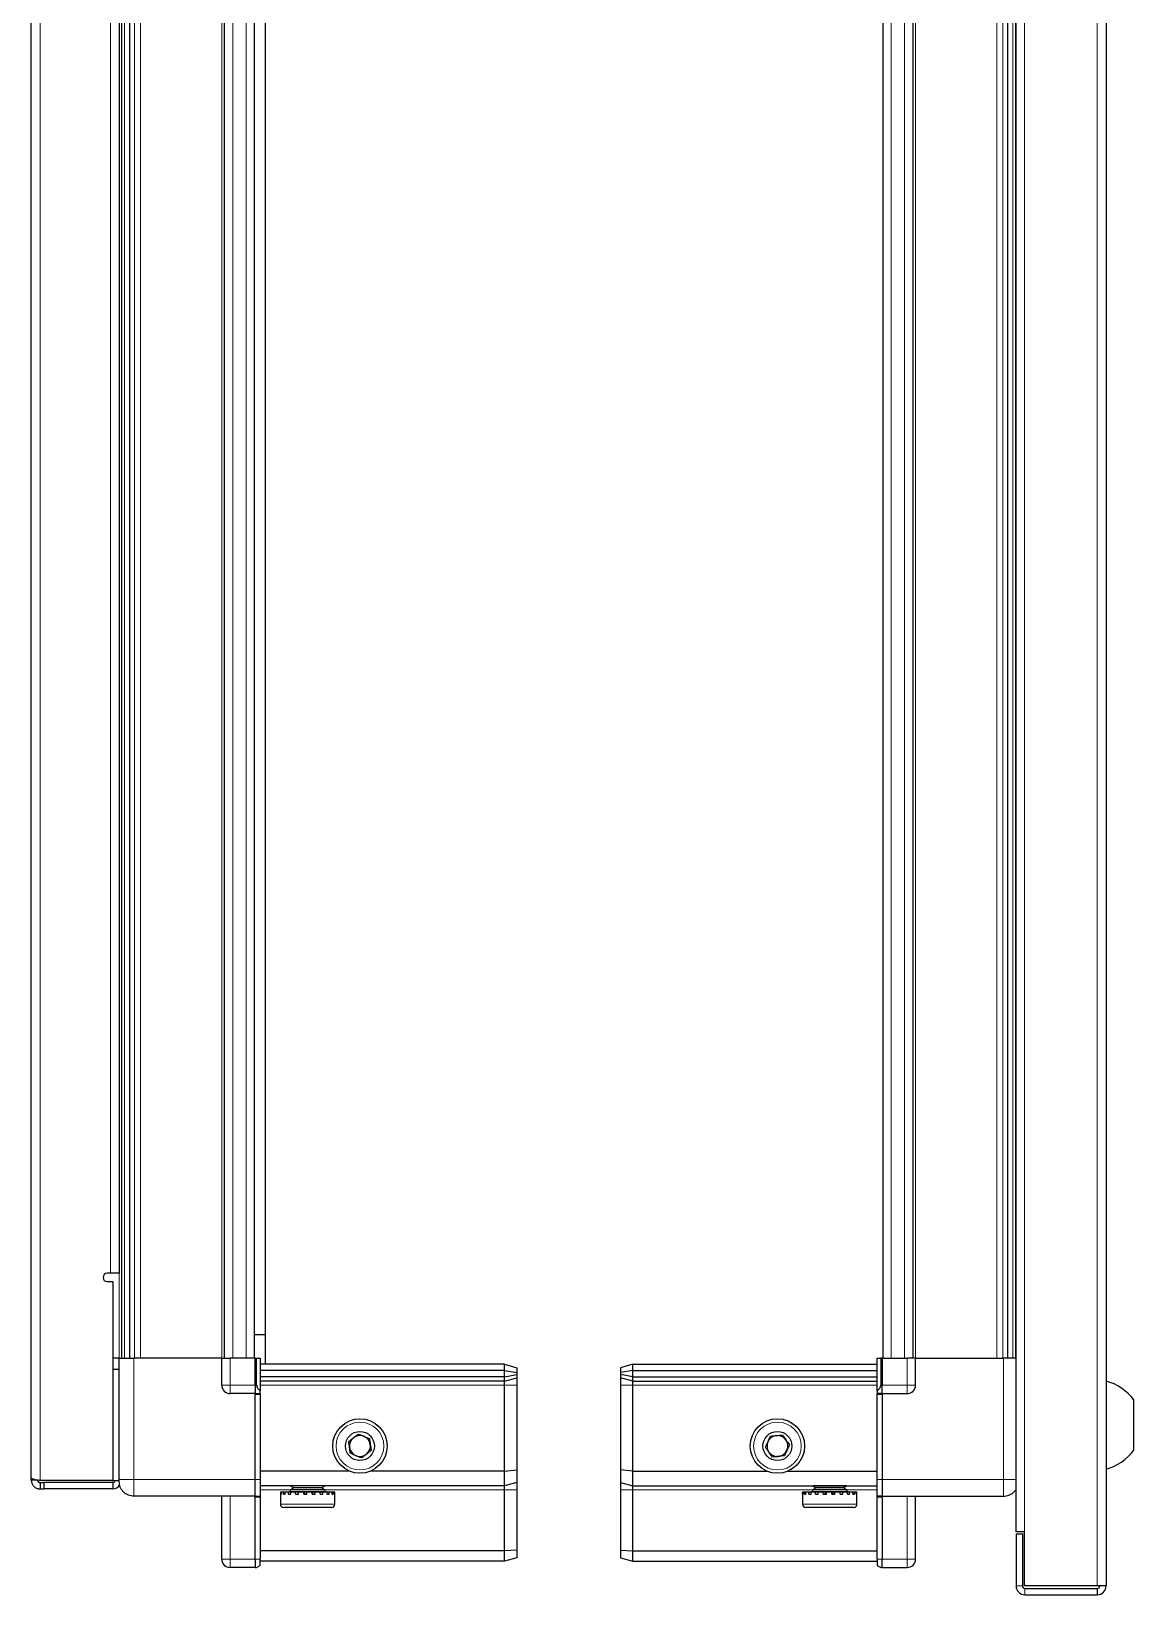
# Model space of a CAD drawing. Header units: millimetres. Extents: x 877 to 2831, y 216 to 1828.
# Drawn here: x 1708.8 to 1972.1, y 648.7 to 1021.9 of the extents above; entities that cross this region are included whole.
import ezdxf

# ---------------------------------------------------------------- set-up
doc = ezdxf.new("R2010")
doc.units = ezdxf.units.MM

msp = doc.modelspace()

# ---------------------------------------------------------------- linework, layer by layer
at = {"color": 8, "linetype": 'Continuous', "lineweight": 18}
for p, q in [((1963.45, 1645.56), (1963.45, 650.76)), ((1946.05, 1632.66), (1946.05, 663.66)), ((1710.95, 1620.41), (1710.95, 675.91)), ((1731.08, 1591.16), (1731.08, 705.16)), ((1733.53, 705.16), (1733.53, 1591.16)), ((1734.95, 1591.16), (1734.95, 705.16)), ((1754.35, 705.16), (1754.35, 1591.16)), ((1757, 705.16), (1757, 1591.16)), ((1760.2, 705.16), (1760.2, 1591.16)), ((1914.2, 1591.16), (1914.2, 705.16)), ((1917.4, 1591.16), (1917.4, 705.16)), ((1920.05, 1591.16), (1920.05, 705.16)), ((1939.45, 705.16), (1939.45, 1591.16)), ((1940.86, 1591.16), (1940.86, 705.16)), ((1943.31, 705.16), (1943.31, 1591.16)), ((1727.75, 725.41), (1727.75, 1570.91)), ((1729.85, 705.16), (1729.85, 725.41)), ((1733.35, 705.16), (1733.35, 676.16)), ((1756.35, 705.16), (1756.35, 698.66)), ((1912.05, 705.16), (1911.71, 705.16)), ((1918.05, 705.16), (1918.05, 698.66)), ((1941.05, 705.16), (1941.05, 676.16)), ((1754.35, 698.66), (1756.35, 698.66)), ((1756.35, 698.66), (1756.35, 696.66)), ((1762.35, 698.66), (1756.35, 698.66)), ((1762.35, 698.66), (1762.68, 698.66)), ((1821.85, 698.66), (1763.55, 698.66)), ((1821.85, 698.66), (1824.85, 698.66)), ((1852.55, 698.66), (1849.55, 698.66)), ((1852.55, 698.66), (1910.85, 698.66)), ((1912.05, 698.66), (1911.71, 698.66)), ((1912.05, 698.66), (1918.05, 698.66)), ((1920.05, 698.66), (1918.05, 698.66)), ((1918.05, 698.66), (1918.05, 696.66)), ((1763.55, 696.46), (1762.35, 696.46)), ((1912.05, 696.46), (1910.85, 696.46)), ((1762.35, 676.16), (1733.35, 676.16)), ((1762.35, 676.16), (1763.55, 676.16)), ((1912.05, 676.16), (1910.85, 676.16)), ((1912.05, 676.16), (1941.05, 676.16)), ((1756.35, 672.16), (1756.35, 657.16)), ((1763.55, 671.96), (1762.35, 671.96)), ((1770.85, 673.66), (1763.55, 673.66)), ((1821.85, 673.66), (1778.85, 673.66)), ((1824.85, 673.66), (1821.85, 673.66)), ((1849.55, 673.66), (1852.55, 673.66)), ((1852.55, 673.66), (1895.55, 673.66)), ((1903.55, 673.66), (1910.85, 673.66)), ((1912.05, 671.96), (1910.85, 671.96)), ((1918.05, 672.16), (1918.05, 657.16)), ((1768.52, 670.26), (1768.35, 670.26)), ((1781.35, 670.26), (1768.52, 670.26)), ((1906.05, 670.26), (1893.05, 670.26)), ((1756.35, 657.16), (1754.35, 657.16)), ((1756.35, 657.16), (1756.35, 655.16)), ((1762.35, 657.16), (1756.35, 657.16)), ((1762.35, 657.16), (1763.55, 657.16)), ((1912.05, 657.16), (1910.85, 657.16)), ((1912.05, 657.16), (1918.05, 657.16)), ((1918.05, 657.16), (1920.05, 657.16)), ((1918.05, 657.16), (1918.05, 655.16)), ((1945.55, 650.76), (1944.05, 650.76)), ((1946.15, 650.16), (1946.15, 648.66))]:
    msp.add_line(p, q, dxfattribs=at)
at = {"color": 7, "linetype": 'Continuous', "lineweight": 25}
for p, q in [((1965.55, 1645.56), (1965.55, 650.76)), ((1943.95, 1632.66), (1943.95, 663.66)), ((1708.85, 676.51), (1708.85, 1619.81)), ((1730.5, 705.16), (1730.5, 1591.16)), ((1732.29, 1591.16), (1732.29, 705.16)), ((1732.33, 1591.16), (1732.33, 705.16)), ((1755, 705.16), (1755, 1591.16)), ((1762.2, 705.16), (1762.2, 1591.16)), ((1912.2, 1591.16), (1912.2, 705.16)), ((1919.4, 1591.16), (1919.4, 705.16)), ((1942.07, 705.16), (1942.07, 1591.16)), ((1942.11, 705.16), (1942.11, 1591.16)), ((1943.9, 1591.16), (1943.9, 705.16)), ((1764.7, 1584.16), (1764.7, 710.66)), ((1729.85, 1570.91), (1729.85, 725.41)), ((1727.75, 725.41), (1727, 725.41)), ((1729.85, 725.41), (1727.75, 725.41)), ((1727, 723.41), (1728.35, 723.41)), ((1728.35, 723.41), (1728.35, 675.91)), ((1764.7, 710.66), (1762.2, 710.66)), ((1764.7, 710.66), (1764.7, 703.66)), ((1729.85, 705.16), (1728.35, 705.16)), ((1729.85, 702.41), (1728.35, 702.41)), ((1729.85, 676.16), (1729.85, 705.16)), ((1754.35, 705.16), (1733.35, 705.16)), ((1754.35, 698.66), (1754.35, 705.16)), ((1754.35, 705.16), (1756.35, 705.16)), ((1762.35, 705.16), (1756.35, 705.16)), ((1762.35, 698.66), (1762.35, 705.16)), ((1762.35, 705.16), (1762.68, 705.16)), ((1762.68, 698.66), (1762.68, 705.16)), ((1762.68, 705.16), (1763.55, 705.16)), ((1763.55, 705.16), (1763.55, 697.34)), ((1821.85, 703.66), (1763.55, 703.66)), ((1821.85, 702.16), (1763.55, 702.16)), ((1821.85, 702.16), (1821.85, 703.66)), ((1821.85, 703.66), (1824.85, 702.85)), ((1821.85, 700.66), (1821.85, 702.16)), ((1821.85, 702.16), (1824.85, 701.7)), ((1824.85, 702.85), (1824.85, 701.7)), ((1824.85, 701.7), (1824.85, 701.2)), ((1852.55, 703.66), (1849.55, 702.85)), ((1849.55, 702.85), (1849.55, 701.7)), ((1852.55, 702.16), (1849.55, 701.7)), ((1849.55, 701.7), (1849.55, 701.2)), ((1852.55, 702.16), (1852.55, 703.66)), ((1852.55, 703.66), (1910.85, 703.66)), ((1852.55, 702.16), (1910.85, 702.16)), ((1852.55, 700.66), (1852.55, 702.16)), ((1910.85, 697.34), (1910.85, 705.16)), ((1910.85, 705.16), (1911.71, 705.16)), ((1911.71, 705.16), (1911.71, 705.16)), ((1911.71, 705.16), (1911.71, 698.66)), ((1912.05, 705.16), (1911.71, 705.16)), ((1912.05, 705.16), (1912.05, 698.66)), ((1912.05, 705.16), (1912.05, 705.16)), ((1912.05, 705.16), (1918.05, 705.16)), ((1912.05, 705.16), (1912.05, 698.66)), ((1920.05, 705.16), (1918.05, 705.16)), ((1920.05, 698.66), (1920.05, 705.16)), ((1920.05, 705.16), (1941.05, 705.16)), ((1762.35, 698.66), (1762.35, 696.66)), ((1762.35, 698.66), (1762.35, 696.66)), ((1821.85, 700.66), (1763.55, 700.66)), ((1821.85, 699.66), (1763.55, 699.66)), ((1821.85, 700.66), (1824.85, 701.2)), ((1821.85, 699.66), (1821.85, 700.66)), ((1821.85, 699.66), (1824.85, 700.46)), ((1821.85, 698.66), (1821.85, 699.66)), ((1821.85, 678.16), (1821.85, 698.66)), ((1824.85, 701.2), (1824.85, 700.46)), ((1824.85, 700.46), (1824.85, 698.66)), ((1824.85, 698.66), (1824.85, 678.49)), ((1852.55, 700.66), (1849.55, 701.2)), ((1849.55, 701.2), (1849.55, 700.46)), ((1852.55, 699.66), (1849.55, 700.46)), ((1849.55, 700.46), (1849.55, 698.66)), ((1849.55, 698.66), (1849.55, 678.49)), ((1852.55, 700.66), (1910.85, 700.66)), ((1852.55, 699.66), (1852.55, 700.66)), ((1852.55, 699.66), (1910.85, 699.66)), ((1852.55, 698.66), (1852.55, 699.66)), ((1852.55, 678.16), (1852.55, 698.66)), ((1912.05, 696.66), (1912.05, 698.66)), ((1762.35, 696.66), (1756.35, 696.66)), ((1762.35, 696.66), (1763.55, 696.66)), ((1762.35, 696.46), (1762.35, 696.66)), ((1762.35, 676.16), (1762.35, 696.46)), ((1763.55, 696.66), (1763.55, 697.34)), ((1763.55, 696.66), (1763.55, 696.46)), ((1763.55, 696.46), (1763.55, 676.16)), ((1910.85, 697.34), (1910.85, 696.66)), ((1912.05, 696.66), (1910.85, 696.66)), ((1910.85, 696.46), (1910.85, 696.66)), ((1910.85, 676.16), (1910.85, 696.46)), ((1912.05, 696.66), (1912.05, 696.46)), ((1912.05, 696.66), (1918.05, 696.66)), ((1912.05, 696.46), (1912.05, 676.16)), ((1972.15, 683.16), (1972.15, 695.16)), ((1708.85, 676.01), (1708.85, 676.51)), ((1710.35, 676.01), (1708.85, 676.01)), ((1728.35, 675.91), (1710.95, 675.91)), ((1728.35, 675.91), (1729.85, 675.91)), ((1762.35, 672.16), (1762.35, 676.16)), ((1784.85, 678.16), (1763.55, 678.16)), ((1763.55, 676.16), (1763.55, 672.16)), ((1821.85, 678.16), (1789.85, 678.16)), ((1821.85, 678.16), (1824.85, 678.49)), ((1821.85, 674.66), (1821.85, 678.16)), ((1824.85, 678.49), (1824.85, 675.46)), ((1852.55, 678.16), (1849.55, 678.49)), ((1849.55, 678.49), (1849.55, 675.46)), ((1852.55, 678.16), (1884.55, 678.16)), ((1852.55, 674.66), (1852.55, 678.16)), ((1889.55, 678.16), (1910.85, 678.16)), ((1910.85, 672.16), (1910.85, 676.16)), ((1912.05, 676.16), (1912.05, 672.16)), ((1710.95, 675.41), (1710.95, 673.91)), ((1710.95, 675.41), (1711.85, 675.41)), ((1710.95, 673.91), (1711.85, 673.91)), ((1711.85, 675.41), (1711.85, 673.91)), ((1728.35, 675.41), (1711.85, 675.41)), ((1728.35, 673.91), (1711.85, 673.91)), ((1728.35, 675.41), (1728.35, 673.91)), ((1762.35, 672.16), (1733.35, 672.16)), ((1754.35, 657.16), (1754.35, 672.16)), ((1762.35, 672.16), (1763.55, 672.16)), ((1762.35, 671.96), (1762.35, 672.16)), ((1762.35, 657.16), (1762.35, 671.96)), ((1821.85, 674.66), (1763.55, 674.66)), ((1763.55, 672.16), (1763.55, 671.96)), ((1763.55, 671.96), (1763.55, 657.16)), ((1768.35, 673.16), (1768.35, 670.26)), ((1768.44, 673.16), (1768.35, 673.16)), ((1768.44, 672.66), (1768.44, 673.16)), ((1768.61, 673.16), (1768.44, 673.16)), ((1768.44, 672.66), (1768.61, 672.66)), ((1768.61, 672.66), (1768.61, 673.16)), ((1769.1, 673.16), (1768.61, 673.16)), ((1769.1, 672.66), (1769.1, 673.16)), ((1769.48, 673.16), (1769.1, 673.16)), ((1769.1, 672.66), (1769.48, 672.66)), ((1769.48, 672.66), (1769.48, 673.16)), ((1770.32, 673.16), (1769.48, 673.16)), ((1770.32, 672.66), (1770.32, 673.16)), ((1770.88, 673.16), (1770.32, 673.16)), ((1770.32, 672.66), (1770.88, 672.66)), ((1770.45, 673.26), (1770.45, 673.16)), ((1775.85, 673.26), (1770.45, 673.26)), ((1770.85, 674.66), (1770.85, 674.63)), ((1770.85, 674.63), (1771.54, 674.14)), ((1770.95, 674.63), (1770.85, 674.63)), ((1771.54, 674.14), (1770.85, 673.66)), ((1770.95, 673.66), (1770.85, 673.66)), ((1770.88, 672.66), (1770.88, 673.16)), ((1771.98, 673.16), (1770.88, 673.16)), ((1778.85, 674.63), (1770.95, 674.63)), ((1778.85, 673.66), (1770.95, 673.66)), ((1771.62, 674.14), (1771.54, 674.14)), ((1778.16, 674.14), (1771.62, 674.14)), ((1771.98, 672.66), (1771.98, 673.16)), ((1772.66, 673.16), (1771.98, 673.16)), ((1771.98, 672.66), (1772.66, 672.66)), ((1772.66, 672.66), (1772.66, 673.16)), ((1773.93, 673.16), (1772.66, 673.16)), ((1773.93, 672.66), (1773.93, 673.16)), ((1774.22, 673.16), (1773.93, 673.16)), ((1773.93, 672.66), (1774.66, 672.66)), ((1774.22, 672.66), (1774.22, 673.16)), ((1774.66, 672.66), (1774.66, 673.16)), ((1775.96, 673.16), (1774.66, 673.16)), ((1779.25, 673.26), (1775.85, 673.26)), ((1775.96, 672.66), (1775.96, 673.16)), ((1775.96, 672.66), (1776.68, 672.66)), ((1776.09, 672.66), (1776.09, 673.16)), ((1776.68, 673.16), (1776.09, 673.16)), ((1776.68, 672.66), (1776.68, 673.16)), ((1777.88, 673.16), (1776.68, 673.16)), ((1777.88, 672.66), (1777.88, 673.16)), ((1778.52, 673.16), (1777.88, 673.16)), ((1777.88, 672.66), (1778.52, 672.66)), ((1778.16, 674.14), (1778.85, 674.63)), ((1778.85, 673.66), (1778.16, 674.14)), ((1778.52, 672.66), (1778.52, 673.16)), ((1779.51, 673.16), (1778.52, 673.16)), ((1778.85, 674.63), (1778.85, 674.66)), ((1779.25, 673.16), (1779.25, 673.26)), ((1779.51, 672.66), (1779.51, 673.16)), ((1780, 673.16), (1779.51, 673.16)), ((1779.51, 672.66), (1780, 672.66)), ((1780, 672.66), (1780, 673.16)), ((1780.68, 673.16), (1780, 673.16)), ((1780.68, 672.66), (1780.68, 673.16)), ((1780.97, 673.16), (1780.68, 673.16)), ((1780.68, 672.66), (1780.97, 672.66)), ((1780.97, 672.66), (1780.97, 673.16)), ((1781.28, 673.16), (1780.97, 673.16)), ((1781.28, 672.66), (1781.28, 673.16)), ((1781.35, 673.16), (1781.28, 673.16)), ((1781.28, 672.66), (1781.35, 672.66)), ((1781.35, 670.26), (1781.35, 673.16)), ((1781.35, 672.66), (1781.35, 673.16)), ((1781.35, 673.16), (1781.35, 673.16)), ((1824.85, 675.46), (1821.85, 674.66)), ((1821.85, 673.66), (1821.85, 674.66)), ((1821.85, 659.16), (1821.85, 673.66)), ((1824.85, 675.46), (1824.85, 673.66)), ((1824.85, 673.66), (1824.85, 659.31)), ((1849.55, 675.46), (1852.55, 674.66)), ((1849.55, 675.46), (1849.55, 673.66)), ((1849.55, 673.66), (1849.55, 659.31)), ((1852.55, 674.66), (1910.85, 674.66)), ((1852.55, 673.66), (1852.55, 674.66)), ((1852.55, 659.16), (1852.55, 673.66)), ((1893.05, 673.16), (1893.05, 670.26)), ((1893.07, 673.16), (1893.05, 673.16)), ((1893.07, 672.66), (1893.07, 673.16)), ((1893.16, 673.16), (1893.07, 673.16)), ((1893.07, 672.66), (1893.16, 672.66)), ((1893.16, 672.66), (1893.16, 673.16)), ((1893.54, 673.16), (1893.16, 673.16)), ((1893.54, 672.66), (1893.54, 673.16)), ((1893.86, 673.16), (1893.54, 673.16)), ((1893.54, 672.66), (1893.86, 672.66)), ((1893.86, 672.66), (1893.86, 673.16)), ((1894.59, 673.16), (1893.86, 673.16)), ((1894.59, 672.66), (1894.59, 673.16)), ((1895.1, 673.16), (1894.59, 673.16)), ((1894.59, 672.66), (1895.1, 672.66)), ((1895.1, 672.66), (1895.1, 673.16)), ((1896.14, 673.16), (1895.1, 673.16)), ((1895.15, 673.26), (1895.15, 673.16)), ((1903.95, 673.26), (1895.15, 673.26)), ((1895.55, 674.66), (1895.55, 674.63)), ((1895.55, 674.63), (1896.24, 674.14)), ((1903.55, 674.63), (1895.55, 674.63)), ((1896.24, 674.14), (1895.55, 673.66)), ((1903.55, 673.66), (1895.55, 673.66)), ((1896.14, 672.66), (1896.14, 673.16)), ((1896.79, 673.16), (1896.14, 673.16)), ((1896.14, 672.66), (1896.79, 672.66)), ((1902.86, 674.14), (1896.24, 674.14)), ((1896.79, 672.66), (1896.79, 673.16)), ((1898.01, 673.16), (1896.79, 673.16)), ((1898.01, 672.66), (1898.01, 673.16)), ((1898.51, 673.16), (1898.01, 673.16)), ((1898.01, 672.66), (1898.74, 672.66)), ((1898.51, 672.66), (1898.51, 673.16)), ((1898.74, 672.66), (1898.74, 673.16)), ((1900.04, 673.16), (1898.74, 673.16)), ((1900.04, 672.66), (1900.04, 673.16)), ((1900.04, 672.66), (1900.77, 672.66)), ((1900.38, 672.66), (1900.38, 673.16)), ((1900.77, 673.16), (1900.38, 673.16)), ((1900.77, 672.66), (1900.77, 673.16)), ((1902.02, 673.16), (1900.77, 673.16)), ((1902.02, 672.66), (1902.02, 673.16)), ((1902.69, 673.16), (1902.02, 673.16)), ((1902.02, 672.66), (1902.69, 672.66)), ((1902.69, 672.66), (1902.69, 673.16)), ((1903.76, 673.16), (1902.69, 673.16)), ((1902.86, 674.14), (1903.55, 674.63)), ((1903.55, 673.66), (1902.86, 674.14)), ((1903.55, 674.63), (1903.55, 674.66)), ((1903.76, 672.66), (1903.76, 673.16)), ((1904.29, 673.16), (1903.76, 673.16)), ((1903.76, 672.66), (1904.29, 672.66)), ((1903.95, 673.16), (1903.95, 673.26)), ((1904.29, 672.66), (1904.29, 673.16)), ((1905.08, 673.16), (1904.29, 673.16)), ((1905.08, 672.66), (1905.08, 673.16)), ((1905.43, 673.16), (1905.08, 673.16)), ((1905.08, 672.66), (1905.43, 672.66)), ((1905.43, 672.66), (1905.43, 673.16)), ((1905.86, 673.16), (1905.43, 673.16)), ((1905.86, 672.66), (1905.86, 673.16)), ((1906, 673.16), (1905.86, 673.16)), ((1905.86, 672.66), (1906, 672.66)), ((1906, 672.66), (1906, 673.16)), ((1906.05, 673.16), (1906, 673.16)), ((1906.05, 670.26), (1906.05, 673.16)), ((1912.05, 672.16), (1910.85, 672.16)), ((1910.85, 671.96), (1910.85, 672.16)), ((1910.85, 657.16), (1910.85, 671.96)), ((1912.05, 672.16), (1912.05, 671.96)), ((1912.05, 672.16), (1941.05, 672.16)), ((1912.05, 671.96), (1912.05, 657.16)), ((1912.05, 671.96), (1912.05, 657.16)), ((1920.05, 657.16), (1920.05, 672.16)), ((1769.3, 669.46), (1769.15, 669.46)), ((1780.55, 669.46), (1769.3, 669.46)), ((1905.25, 669.46), (1893.85, 669.46)), ((1946.05, 663.66), (1943.95, 663.66)), ((1944.05, 663.16), (1944.05, 650.76)), ((1944.05, 663.16), (1945.55, 663.16)), ((1945.55, 663.16), (1945.55, 650.76)), ((1946.05, 650.76), (1946.05, 663.66)), ((1762.35, 657.16), (1762.35, 655.16)), ((1821.85, 659.16), (1763.55, 659.16)), ((1763.55, 655.66), (1763.55, 657.16)), ((1824.85, 659.31), (1821.85, 659.16)), ((1821.85, 656.66), (1821.85, 659.16)), ((1824.85, 657.46), (1821.85, 656.66)), ((1824.85, 659.31), (1824.85, 657.46)), ((1849.55, 659.31), (1852.55, 659.16)), ((1849.55, 659.31), (1849.55, 657.46)), ((1849.55, 657.46), (1852.55, 656.66)), ((1852.55, 659.16), (1910.85, 659.16)), ((1852.55, 656.66), (1852.55, 659.16)), ((1910.85, 657.16), (1910.85, 655.66)), ((1912.05, 655.16), (1912.05, 657.16)), ((1762.35, 655.16), (1756.35, 655.16)), ((1762.35, 655.16), (1762.68, 655.16)), ((1762.35, 655.16), (1762.68, 655.16)), ((1762.35, 655.16), (1762.35, 655.16)), ((1762.68, 655.16), (1763.55, 655.66)), ((1762.68, 655.16), (1763.55, 655.66)), ((1821.85, 656.66), (1763.55, 656.66)), ((1852.55, 656.66), (1910.85, 656.66)), ((1910.85, 655.66), (1911.71, 655.16)), ((1912.05, 655.16), (1911.71, 655.16)), ((1912.05, 655.16), (1918.05, 655.16)), ((1963.45, 650.76), (1946.05, 650.76)), ((1946.15, 650.16), (1963.45, 650.16)), ((1965.55, 650.76), (1963.45, 650.76)), ((1963.45, 650.16), (1963.45, 648.66)), ((1946.15, 648.66), (1963.45, 648.66))]:
    msp.add_line(p, q, dxfattribs=at)
for centre, radius in [((1787.35, 684.16), 6.5), ((1887.05, 684.16), 6.5), ((1787.35, 684.16), 3.46), ((1887.05, 684.16), 3.46)]:
    msp.add_circle(centre, radius, dxfattribs=at)
at = {"color": 8, "linetype": 'Continuous', "lineweight": 18}
for centre in [(1787.35, 684.16), (1887.05, 684.16)]:
    msp.add_circle(centre, 5.7, dxfattribs=at)
at = {"color": 7, "linetype": 'Continuous', "lineweight": 25}
for centre, radius, start, end in [((1727, 724.41), 1, 90, 270), ((1756.35, 698.66), 2, 180, 270), ((1918.05, 698.66), 2, 270, 0), ((1962.52, 688.13), 11.91, 36.1266, 75.2996), ((1787.35, 684.16), 2.5, 127.9842, 187.9842), ((1787.35, 684.16), 2.5, 187.9842, 247.9842), ((1787.35, 684.16), 2.5, 67.9842, 127.9842), ((1787.35, 684.16), 2.5, 7.9842, 67.9842), ((1787.35, 684.16), 2.5, 307.9842, 7.9842), ((1887.05, 684.16), 2.5, 155.9116, 215.9116), ((1887.05, 684.16), 2.5, 95.9116, 155.9116), ((1887.05, 684.16), 2.5, 35.9116, 95.9116), ((1887.05, 684.16), 2.5, 275.9116, 335.9116), ((1887.05, 684.16), 2.5, 335.9116, 35.9116), ((1962.52, 690.18), 11.91, 284.7004, 323.8734), ((1787.35, 684.16), 2.5, 247.9842, 307.9842), ((1887.05, 684.16), 2.5, 215.9116, 275.9116), ((1710.85, 676.41), 0.5, 243.5844, 270), ((1728.25, 676.01), 0.6, 270, 350.4059), ((1728.25, 676.01), 2.1, 272.7294, 327.8305), ((1770.45, 673.66), 0.4, 270, 360), ((1779.25, 673.66), 0.4, 180, 270), ((1895.15, 673.66), 0.4, 270, 0), ((1903.95, 673.66), 0.4, 180, 270), ((1769.15, 670.26), 0.8, 180, 270), ((1780.55, 670.26), 0.8, 270, 360), ((1893.85, 670.26), 0.8, 180, 270), ((1905.25, 670.26), 0.8, 270, 0), ((1756.35, 657.16), 2, 180, 270), ((1918.05, 657.16), 2, 270, 0), ((1946.15, 650.76), 2.1, 180, 270), ((1946.15, 650.76), 0.6, 180, 270), ((1963.45, 650.76), 2.1, 270, 0), ((1963.45, 650.76), 0.6, 270, 0)]:
    msp.add_arc(centre, radius, start, end, dxfattribs=at)
for centre, start_param, end_param in [((1766.15, 698.66), 3.141593, 3.864327), ((1908.25, 698.66), 5.560451, 6.283185)]:
    msp.add_ellipse(centre, major_axis=(3.46, 0), ratio=0.57735, start_param=start_param, end_param=end_param, dxfattribs=at)
for points, knots in [([(1729.85, 705.16), (1729.89, 705.16), (1729.96, 705.16), (1730.57, 705.16), (1731.46, 705.16), (1732.44, 705.16), (1733.09, 705.16), (1733.35, 705.16)], [0, 0, 0, 0, 0.214694, 0.429388, 0.644082, 0.858775, 1, 1, 1, 1]), ([(1943.9, 705.16), (1943.86, 705.16), (1943.64, 705.16), (1942.92, 705.16), (1941.96, 705.16), (1941.31, 705.16), (1941.05, 705.16)], [0, 0, 0, 0, 0.071707, 0.420979, 0.770251, 1, 1, 1, 1]), ([(1784.67, 685.24), (1785.08, 685.56), (1785.84, 686.15), (1786.6, 686.74), (1786.95, 687.02)], [0, 0, 0, 0, 0.5346859, 1, 1, 1, 1]), ([(1786.95, 687.02), (1787.43, 686.82), (1788.32, 686.46), (1789.21, 686.1), (1789.62, 685.94)], [0, 0, 0, 0, 0.5346859, 1, 1, 1, 1]), ([(1885.36, 686.5), (1885.7, 686.53), (1886.52, 686.62), (1887.51, 686.72), (1888.1, 686.78), (1888.23, 686.79)], [0, 0, 0, 0, 0.362901, 0.866875, 1, 1, 1, 1]), ([(1888.23, 686.79), (1888.53, 686.38), (1889.09, 685.6), (1889.66, 684.82), (1889.92, 684.46)], [0, 0, 0, 0, 0.534686, 1, 1, 1, 1]), ([(1785.07, 682.38), (1785.06, 682.51), (1784.97, 683.1), (1784.83, 684.08), (1784.72, 684.9), (1784.67, 685.24)], [0, 0, 0, 0, 0.133125, 0.637099, 1, 1, 1, 1]), ([(1790.02, 683.08), (1789.62, 682.76), (1788.86, 682.17), (1788.1, 681.57), (1787.75, 681.3)], [0, 0, 0, 0, 0.534686, 1, 1, 1, 1]), ([(1789.62, 685.94), (1789.67, 685.59), (1789.79, 684.78), (1789.92, 683.79), (1790.01, 683.2), (1790.02, 683.08)], [0, 0, 0, 0, 0.3629006, 0.8668753, 1, 1, 1, 1]), ([(1884.18, 683.86), (1884.39, 684.33), (1884.78, 685.21), (1885.17, 686.09), (1885.36, 686.5)], [0, 0, 0, 0, 0.534686, 1, 1, 1, 1]), ([(1885.87, 681.52), (1885.57, 681.94), (1885, 682.72), (1884.44, 683.5), (1884.18, 683.86)], [0, 0, 0, 0, 0.534686, 1, 1, 1, 1]), ([(1889.92, 684.46), (1889.71, 683.99), (1889.32, 683.1), (1888.92, 682.23), (1888.74, 681.82)], [0, 0, 0, 0, 0.534686, 1, 1, 1, 1]), ([(1787.75, 681.3), (1787.27, 681.49), (1786.38, 681.85), (1785.49, 682.21), (1785.07, 682.38)], [0, 0, 0, 0, 0.534686, 1, 1, 1, 1]), ([(1888.74, 681.82), (1888.62, 681.81), (1888.02, 681.75), (1887.03, 681.64), (1886.21, 681.56), (1885.87, 681.52)], [0, 0, 0, 0, 0.133125, 0.637099, 1, 1, 1, 1]), ([(1710.95, 675.91), (1710.69, 675.95), (1710.2, 676.04), (1709.56, 676.18), (1709.09, 676.31), (1708.87, 676.42), (1708.86, 676.49), (1708.85, 676.51)], [0, 0, 0, 0, 0.230255, 0.448522, 0.666786, 0.88505, 1, 1, 1, 1]), ([(1708.85, 676.01), (1708.87, 675.76), (1708.93, 675.26), (1709.32, 674.62), (1709.88, 674.16), (1710.46, 673.94), (1710.82, 673.92), (1710.95, 673.91)], [0, 0, 0, 0, 0.2302553, 0.4485219, 0.6667858, 0.8850496, 1, 1, 1, 1]), ([(1729.85, 675.66), (1729.85, 675.67), (1729.85, 675.68), (1729.85, 675.8), (1729.85, 675.96), (1729.85, 676.09), (1729.85, 676.16)], [0, 0, 0, 0, 0.249394, 0.500333, 0.750167, 1, 1, 1, 1]), ([(1733.35, 672.16), (1732.91, 672.21), (1732.23, 672.28), (1731.42, 672.71), (1730.86, 673.17), (1730.4, 673.73), (1729.97, 674.54), (1729.89, 675.22), (1729.85, 675.66)], [0, 0, 0, 0, 0.239457, 0.368361, 0.5, 0.631639, 0.760543, 1, 1, 1, 1]), ([(1941.05, 672.16), (1941.49, 672.21), (1942.17, 672.28), (1942.98, 672.71), (1943.53, 673.15), (1943.81, 673.53), (1943.95, 673.71)], [0, 0, 0, 0, 0.384298, 0.591173, 0.802437, 1, 1, 1, 1])]:
    msp.add_open_spline(points, degree=3, knots=knots, dxfattribs=at)
msp.add_open_spline([(1710.35, 676.01), (1710.36, 675.93), (1710.38, 675.77), (1710.51, 675.57), (1710.71, 675.44), (1710.87, 675.42), (1710.95, 675.41)], degree=3, dxfattribs=at)
at = {"color": 8, "linetype": 'Continuous', "lineweight": 18}
for points, knots in [([(1733.35, 676.16), (1732.91, 676.16), (1732.23, 676.16), (1731.42, 676.16), (1730.86, 676.16), (1730.4, 676.16), (1729.97, 676.16), (1729.89, 676.16), (1729.85, 676.16)], [0, 0, 0, 0, 0.239457, 0.368361, 0.5, 0.631639, 0.760543, 1, 1, 1, 1]), ([(1941.05, 676.16), (1941.49, 676.16), (1942.17, 676.16), (1942.98, 676.16), (1943.53, 676.16), (1943.81, 676.16), (1943.95, 676.16)], [0, 0, 0, 0, 0.384298, 0.591173, 0.802437, 1, 1, 1, 1])]:
    msp.add_open_spline(points, degree=3, knots=knots, dxfattribs=at)
for points in [[(1733.35, 676.16), (1733.35, 675.63), (1733.35, 674.59), (1733.35, 673.26), (1733.35, 672.34), (1733.35, 672.22), (1733.35, 672.16)], [(1941.05, 676.16), (1941.05, 675.63), (1941.05, 674.59), (1941.05, 673.26), (1941.05, 672.34), (1941.05, 672.22), (1941.05, 672.16)]]:
    msp.add_open_spline(points, degree=3, dxfattribs=at)

doc.saveas('drawing.dxf')
